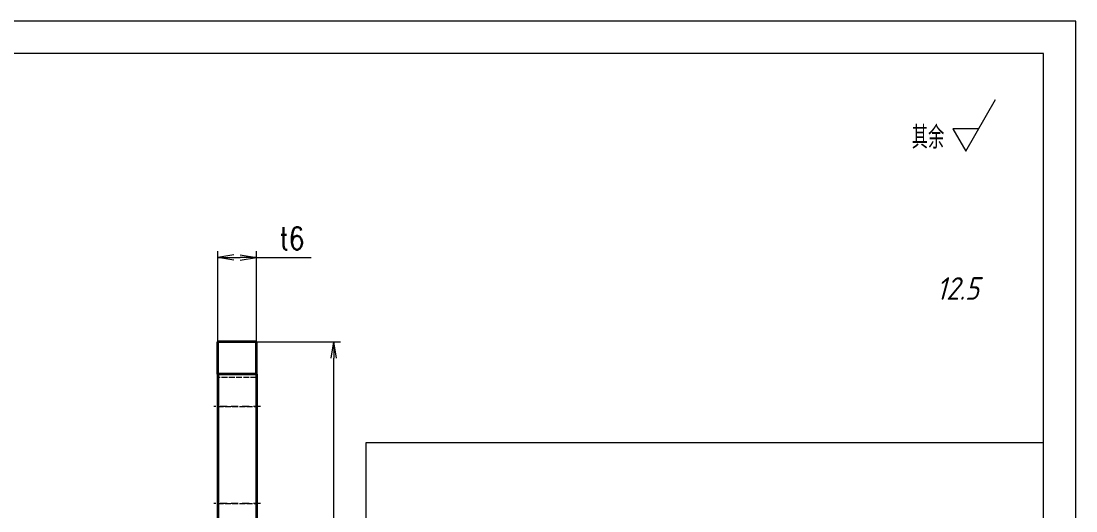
# Model space of a CAD drawing. Header units: millimetres. Extents: x 1333 to 129696, y -57210 to 105899.
# Drawn here: x 57065.6 to 57229.1, y 101277.1 to 101352.9 of the extents above; entities that cross this region are included whole.
import ezdxf
from ezdxf.enums import TextEntityAlignment as Align

# ---------------------------------------------------------------- set-up
doc = ezdxf.new("R2010")
doc.units = ezdxf.units.MM
doc.header["$LTSCALE"] = 0.5
for name, pattern in [('DASHDOT', [18.5, 12, -3, 0.5, -3]), ('DASHED', [15, 12, -3]), ('DOT2', [0.125, 0, -0.125])]:
    doc.linetypes.add(name, pattern=pattern)
doc.layers.add('图框', color=7, linetype='Continuous', lineweight=18)
doc.layers.add('标注线', color=3, linetype='Continuous', lineweight=18)
doc.layers.add('打印-禁用', color=7, linetype='Continuous', lineweight=15, plot=False)
doc.styles.add('DIM', font='romans.shx', dxfattribs={"width": 0.8, "bigfont": 'bigfont.shx'})
doc.styles.add('机械长仿宋', font='gbenor.shx', dxfattribs={"height": 1, "bigfont": 'gbcbig.shx'})
doc.dimstyles.new('DEH 1-1$0', dxfattribs={"dimtxt": 3.5, "dimasz": 2.5, "dimexe": 1, "dimexo": 0.625, "dimgap": 1.2, "dimtad": 1, "dimzin": 9, "dimdsep": 46, "dimtxsty": 'DIM', "dimblk": 'OPEN', "dimcen": 0, "dimclrd": 8, "dimclre": 8, "dimclrt": 2, "dimazin": 2, "dimtfac": 0.5, "dimtmove": 0, "dimatfit": 3, "dimldrblk": 'OPEN', "dimfxl": 0, "dimtolj": 2, "dimlwd": 18, "dimlwe": 18, "dimarcsym": 0})

# ---------------------------------------------------------------- blocks, each defined once
blk = doc.blocks.new('GZDEH零件A3图框V01版')
at = {"layer": '图框', "linetype": 'Continuous'}
for p, q in [((3272.49, -1554.46), (2882.49, -1554.46)), ((3272.49, -1832.96), (3272.49, -1554.46))]:
    blk.add_line(p, q, dxfattribs=at)
at = {"layer": '打印-禁用', "linetype": 'Continuous'}
for p, q in [((3277.49, -1549.46), (2857.49, -1549.46)), ((3277.49, -1846.46), (3277.49, -1549.46))]:
    blk.add_line(p, q, dxfattribs=at)
blk = doc.blocks.new('DEH A3')
at = {"layer": '图框'}
blk.add_blockref('GZDEH零件A3图框V01版', (-2857.49, 1846.46), dxfattribs=at)
blk = doc.blocks.new('FINISHER_TR')
at = {"layer": '标注线'}
for p, q in [((0, 0), (4.62, 8)), ((-2.02, 3.5), (0, 0)), ((2.02, 3.5), (-2.02, 3.5))]:
    blk.add_line(p, q, dxfattribs=at)
at = {"layer": '标注线', "color": 2, "style": '机械长仿宋', "oblique": 15}
blk.add_attdef('0.0', text='', height=3.5, dxfattribs=at).set_placement((2.03, -24.04), align=Align.BOTTOM_RIGHT)
blk = doc.blocks.new('其余12.5')
at = {"layer": '标注线'}
blk.add_blockref('FINISHER_TR', (0, 0), dxfattribs=at).add_auto_attribs({'0.0': '12.5'})
at = {"layer": '标注线', "color": 7, "linetype": 'DOT2', "style": '机械长仿宋'}
blk.add_text('其余', height=3.5, dxfattribs=at).set_placement((-8.38, 0.4))
blk = doc.blocks.new('_Open')
at = {"color": 0, "linetype": 'ByBlock', "lineweight": -2}
for p, q in [((-1, 0.167), (0, 0)), ((-1, -0.167), (0, 0)), ((0, 0), (-1, 0))]:
    blk.add_line(p, q, dxfattribs=at)
blk = doc.blocks.new('*D24')
at = {"layer": 'Defpoints', "color": 0, "transparency": 16777216}
for p in [(57096.12, 101303.24), (57114.12, 101303.24), (57079.02, 101238.24)]:
    blk.add_point(p, dxfattribs=at)
at = {"layer": '标注线', "color": 8, "lineweight": 18, "transparency": 16777216}
for p, q in [((57096.75, 101303.24), (57115.12, 101303.24)), ((57114.12, 101240.74), (57114.12, 101300.74)), ((57079.65, 101238.24), (57115.12, 101238.24))]:
    blk.add_line(p, q, dxfattribs=at)
at = {"layer": '标注线', "color": 8, "lineweight": 18, "transparency": 16777216, "xscale": 2.5, "yscale": 2.5, "zscale": 2.5}
for p, rotation in [((57114.12, 101303.24), 90), ((57114.12, 101238.24), 270)]:
    blk.add_blockref('_Open', p, dxfattribs=dict(at, rotation=rotation))
at = {"layer": '标注线', "color": 2, "transparency": 16777216, "insert": (57111.17, 101270.74), "char_height": 3.5, "attachment_point": 5, "rotation": 90, "style": 'DIM'}
blk.add_mtext('\\A2;65', dxfattribs=at)
blk = doc.blocks.new('*D25')
at = {"layer": 'Defpoints', "color": 0, "transparency": 16777216}
for p in [(57102.12, 101316.31), (57096.12, 101286.33), (57102.12, 101286.33)]:
    blk.add_point(p, dxfattribs=at)
at = {"layer": '标注线', "color": 8, "lineweight": 18, "transparency": 16777216}
for p, q in [((57096.12, 101286.95), (57096.12, 101317.31)), ((57098.62, 101316.31), (57099.62, 101316.31)), ((57102.12, 101286.95), (57102.12, 101317.31)), ((57102.12, 101316.31), (57110.62, 101316.31))]:
    blk.add_line(p, q, dxfattribs=at)
at = {"layer": '标注线', "color": 8, "lineweight": 18, "transparency": 16777216, "xscale": 2.5, "yscale": 2.5, "zscale": 2.5, "rotation": 180}
blk.add_blockref('_Open', (57096.12, 101316.31), dxfattribs=at)
at = {"layer": '标注线', "color": 8, "lineweight": 18, "transparency": 16777216, "xscale": 2.5, "yscale": 2.5, "zscale": 2.5}
blk.add_blockref('_Open', (57102.12, 101316.31), dxfattribs=at)
at = {"layer": '标注线', "color": 2, "transparency": 16777216, "insert": (57107.62, 101319.26), "char_height": 3.5, "attachment_point": 5, "style": 'DIM'}
blk.add_mtext('\\A2;{\\Fromans,bigfont|c134;t}6', dxfattribs=at)

msp = doc.modelspace()

# ---------------------------------------------------------------- linework, layer by layer
at = {"color": 7, "lineweight": 35, "ltscale": 0.125}
for p, q in [((57096.12, 101298.242), (57096.12, 101303.242)), ((57102.12, 101298.242), (57102.12, 101303.242))]:
    msp.add_line(p, q, dxfattribs=at)
at = {"color": 7, "lineweight": 35, "ltscale": 0.15}
for p, q in [((57102.12, 101303.242), (57096.12, 101303.242)), ((57102.12, 101298.242), (57096.12, 101298.242))]:
    msp.add_line(p, q, dxfattribs=at)
at = {"color": 1, "linetype": 'DASHED', "lineweight": 13, "ltscale": 0.15}
for p, q in [((57102.12, 101298.242), (57096.12, 101298.242)), ((57102.12, 101297.742), (57096.12, 101297.742)), ((57102.12, 101297.742), (57096.12, 101297.742)), ((57096.12, 101293.242), (57102.12, 101293.242)), ((57096.12, 101293.242), (57102.12, 101293.242)), ((57096.12, 101293.242), (57102.12, 101293.242)), ((57096.12, 101293.242), (57102.12, 101293.242)), ((57096.12, 101278.242), (57102.12, 101278.242)), ((57096.12, 101278.242), (57102.12, 101278.242)), ((57096.12, 101278.242), (57102.12, 101278.242)), ((57096.12, 101278.242), (57102.12, 101278.242))]:
    msp.add_line(p, q, dxfattribs=at)
at = {"color": 7, "lineweight": 35}
for p, q in [((57096.12, 101298.242), (57096.12, 101250.242)), ((57102.12, 101298.242), (57102.12, 101250.242))]:
    msp.add_line(p, q, dxfattribs=at)
at = {"color": 2, "linetype": 'DASHDOT', "lineweight": 13, "ltscale": 0.180014}
for p, q in [((57102.72, 101293.242), (57095.52, 101293.242)), ((57102.72, 101278.242), (57095.52, 101278.242))]:
    msp.add_line(p, q, dxfattribs=at)
at = {"layer": '标注线'}
for p, q in [((57119.1, 101152.912), (57119.1, 101287.676)), ((57119.1, 101287.676), (57224.1, 101287.676))]:
    msp.add_line(p, q, dxfattribs=at)

# ---------------------------------------------------------------- block references
at = {"layer": '图框'}
msp.add_blockref('DEH A3', (56809.1, 101055.912), dxfattribs=at)
at = {"layer": '标注线'}
msp.add_blockref('其余12.5', (57212.044, 101332.754), dxfattribs=at)

# ---------------------------------------------------------------- dimensions: what is measured, and where the dimension line sits
dim = msp.add_linear_dim(base=(57102.12, 101316.308), p1=(57096.12, 101286.325), p2=(57102.12, 101286.325), text='{\\Fromans,bigfont|c134;t}<>', dimstyle='DEH 1-1$0', dxfattribs=at)
dim.commit()
dim.dimension.update_dxf_attribs({"geometry": '*D25', "text_midpoint": (57107.62, 101319.258)})
dim = msp.add_linear_dim(base=(57114.125, 101303.242), p1=(57079.021, 101238.242), p2=(57096.12, 101303.242), angle=90, dimstyle='DEH 1-1$0', dxfattribs=at)
dim.commit()
dim.dimension.update_dxf_attribs({"geometry": '*D24', "text_midpoint": (57114.125, 101270.742), "dimtype": 160})

doc.saveas('drawing.dxf')
